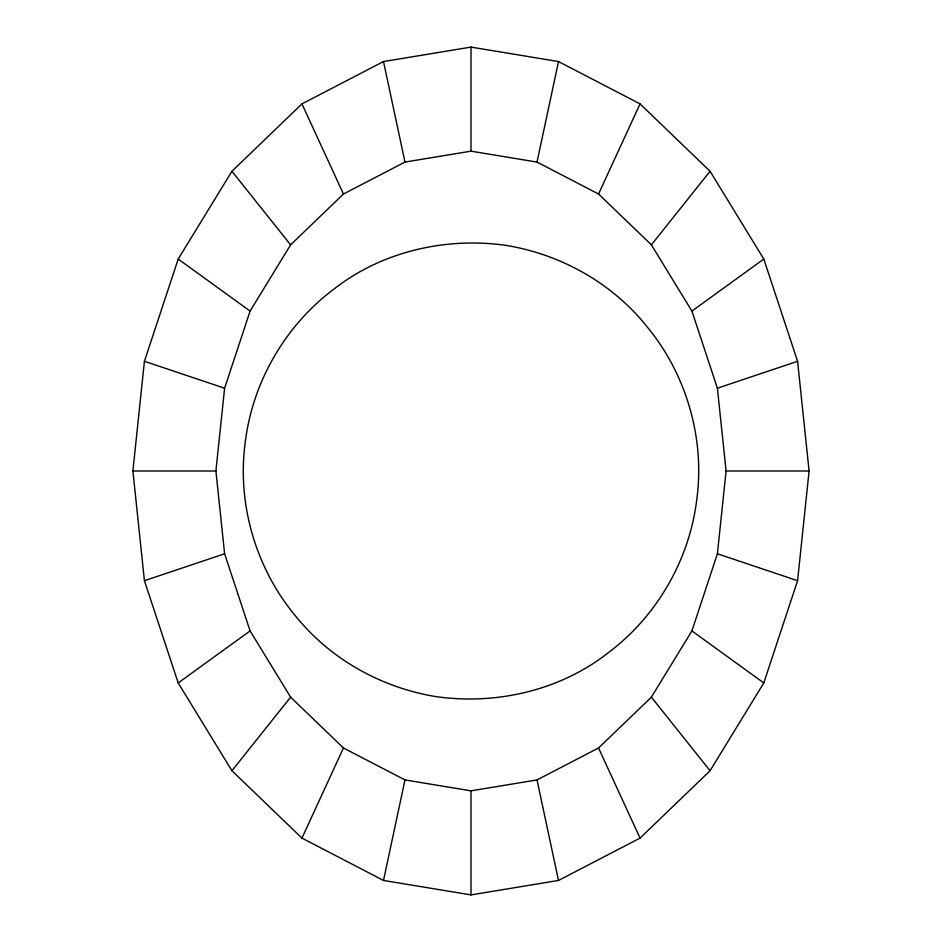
<?xml version="1.0" encoding="UTF-8"?>
<svg xmlns="http://www.w3.org/2000/svg" width="942" height="942" viewBox="0 0 942 942"><rect width="100%" height="100%" fill="white"/><g stroke="black" fill="none" stroke-linecap="round" stroke-linejoin="round"><path stroke-width="1.41" d="M132.904 471L144.42 361.292L178.203 259.05L231.932 171.256L301.946 103.891L383.5 61.548L471 47.1L558.5 61.548L640.054 103.891L710.068 171.256L763.797 259.05L797.58 361.292L809.096 471L797.58 580.708L763.797 682.95L710.068 770.744L640.054 838.109L558.5 880.452L471 894.9L383.5 880.452L301.946 838.109L231.932 770.744L178.203 682.95L144.42 580.708L132.904 471L215.906 471L224.608 388.222L250.089 311.084L290.619 244.849L343.453 194.017L404.978 162.071L471 151.167L537.022 162.071L598.547 194.017L651.381 244.849L691.911 311.084L717.392 388.222L726.094 471L717.392 553.778L691.911 630.916L651.381 697.151L598.547 747.983L537.022 779.929L471 790.833L404.978 779.929L343.453 747.983L290.619 697.151L250.089 630.916L224.608 553.778L215.906 471M383.5 880.452L404.978 779.929M537.022 162.071L558.5 61.548M301.946 838.109L343.453 747.983M598.547 194.017L640.054 103.891M231.932 770.744L290.619 697.151M651.381 244.849L710.068 171.256M178.203 682.95L250.089 630.916M691.911 311.084L763.797 259.05M144.42 580.708L224.608 553.778M717.392 388.222L797.58 361.292M726.094 471L809.096 471M144.42 361.292L224.608 388.222M717.392 553.778L797.58 580.708M178.203 259.05L250.089 311.084M691.911 630.916L763.797 682.95M231.932 171.256L290.619 244.849M651.381 697.151L710.068 770.744M301.946 103.891L343.453 194.017M598.547 747.983L640.054 838.109M383.5 61.548L404.978 162.071M537.022 779.929L558.5 880.452M471 47.1L471 151.167M471 790.833L471 894.9M245.367 441.386C236.713 502.898 255.459 567.673 295.082 615.42C329.794 658.953 381.322 687.742 436.134 696.633C496.528 705.193 560.784 690.392 608.909 652.241C656.798 616.174 689.179 560.09 696.633 500.614C705.287 439.102 686.541 374.327 646.918 326.58C612.206 283.047 560.678 254.258 505.866 245.367C445.472 236.807 381.216 251.608 333.091 289.759C285.202 325.826 252.821 381.91 245.367 441.386"/></g></svg>
